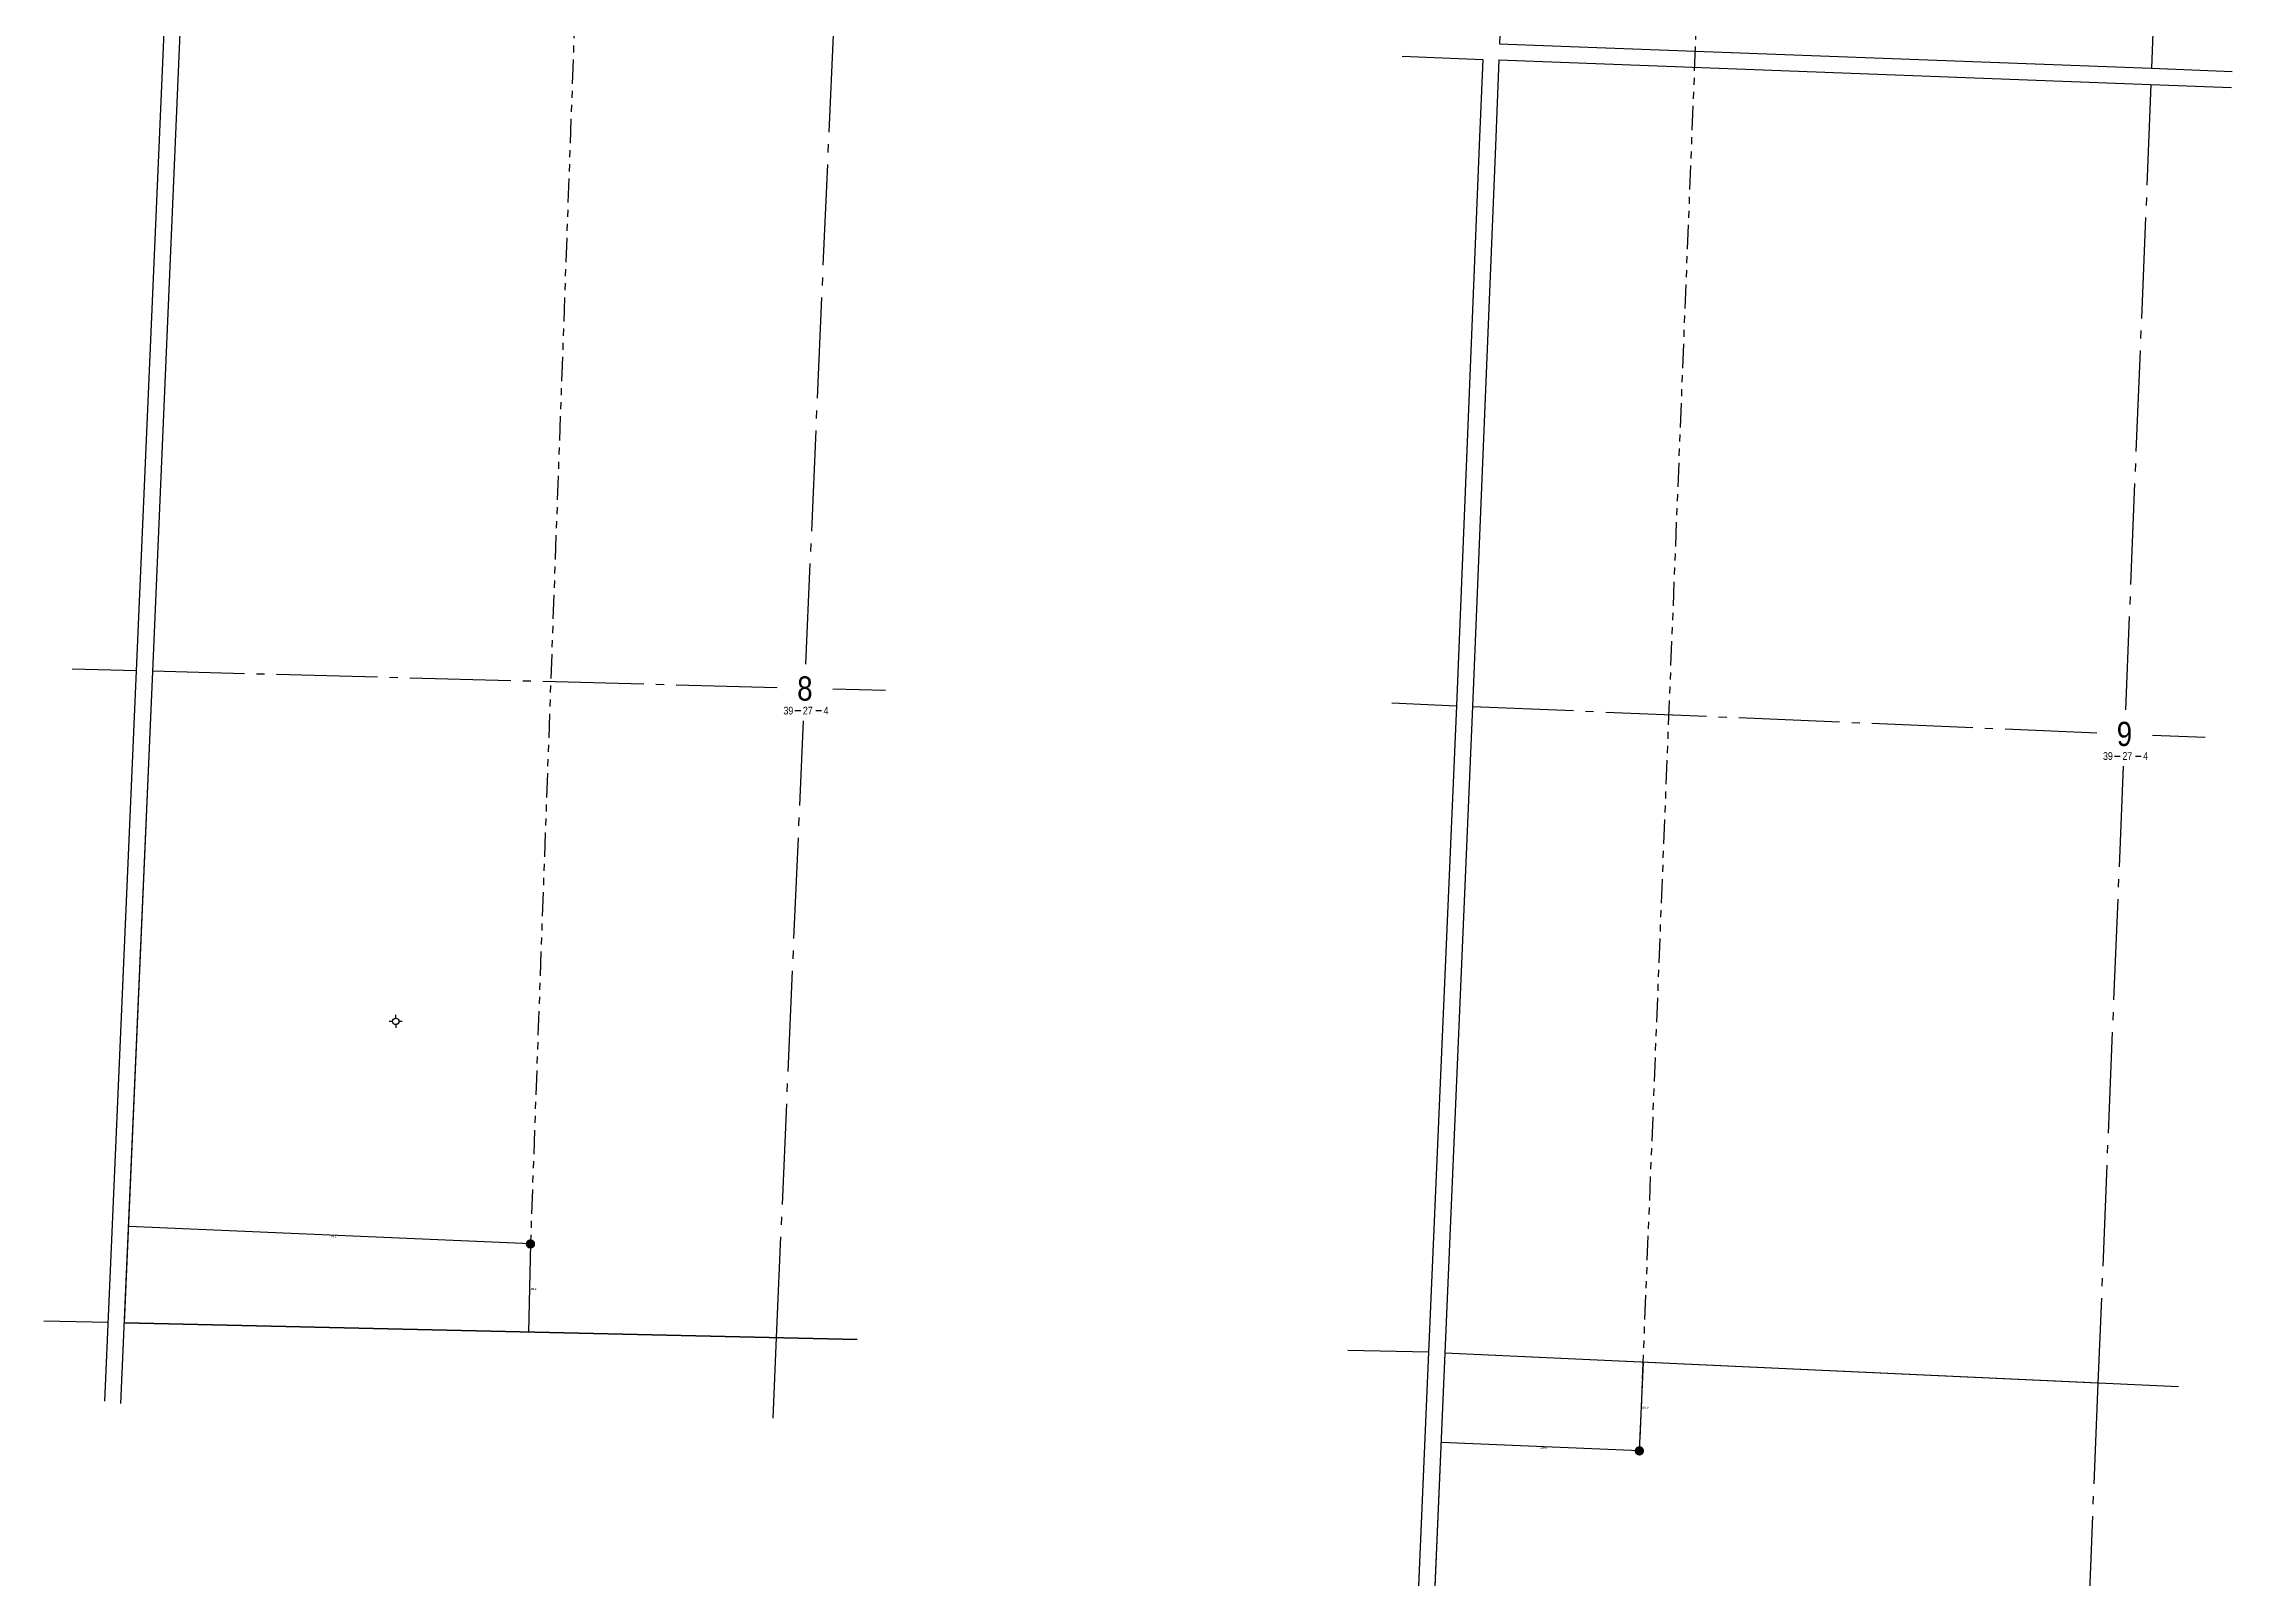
# Model space of a CAD drawing. Extents: x 300929 to 311962, y 5794822 to 5810027.
# Drawn here: x 304545 to 307256, y 5801525 to 5803426 of the extents above; entities that cross this region are included whole.
import ezdxf
from ezdxf.enums import TextEntityAlignment as Align

# ---------------------------------------------------------------- set-up
doc = ezdxf.new("R2010")
doc.units = 0
doc.header["$LTSCALE"] = 5
doc.linetypes.add('foc-DRILLPATH', pattern=[14.75, 6, -1.75, 1.75, -1.75, 1.75, -1.75])
doc.linetypes.add('foc-QUARTERLINE', pattern=[33, 25, -3, 2, -3])
for name, color, linetype in [('10', 1, 'Continuous'), ('9', 3, 'Continuous'), ('F-WS-S', 8, 'Continuous'), ('L-MON', 1, 'Continuous'), ('L-QSEC', 8, 'foc-QUARTERLINE'), ('L-SEC', 7, 'Continuous'), ('L-SECLBL', 7, 'Continuous'), ('P-PDRILLPATH', 12, 'foc-DRILLPATH')]:
    doc.layers.add(name, color=color, linetype=linetype)
for name, color, linetype, plot in [('L-SEC-HB', 6, 'Continuous', False), ('P-Drill-Offset', 7, 'Continuous', False), ('Z-DRILL-POINT', 7, 'Continuous', False)]:
    doc.layers.add(name, color=color, linetype=linetype, plot=plot)
doc.styles.add('80L', font='ARIALN.TTF', dxfattribs={"height": 10})
doc.styles.add('SIMPLEX', font='ARIALN.TTF')

# ---------------------------------------------------------------- blocks, each defined once
blk = doc.blocks.new('L-SECLBL')
at = {"layer": '9', "color": 7}
for p, q in [((-5.1, -27.8), (-12.3, -27.8)), ((20.7, -27.8), (13.5, -27.8))]:
    blk.add_line(p, q, dxfattribs=at)
at = {"layer": '10', "color": 2, "style": 'SIMPLEX'}
blk.add_attdef('SEC', text='', height=30, dxfattribs=at).set_placement((0, 0), align=Align.MIDDLE)
at = {"layer": '10', "color": 5, "style": '80L'}
blk.add_attdef('TWP', text='', height=9.5, dxfattribs=at).set_placement((-14.4, -27.4), align=Align.MIDDLE_RIGHT)
blk.add_attdef('RGE', text='', height=9.5, dxfattribs=at).set_placement((3.6, -27.4), align=Align.MIDDLE_CENTER)
blk.add_attdef('MER', text='', height=9.5, dxfattribs=at).set_placement((23.2, -27.4), align=Align.MIDDLE_LEFT)
blk = doc.blocks.new('GABD')
for p, q in [((-0.81, 0), (-1.62, 0)), ((0, 0.81), (0, 1.62)), ((1.62, 0), (0.81, 0)), ((0, -0.81), (0, -1.62))]:
    blk.add_line(p, q)
blk.add_circle((0, 0), 0.8)
blk = doc.blocks.new('plbh')
at = {"layer": 'L-MON'}
h = blk.add_hatch(color=255, dxfattribs=at)
h.dxf.hatch_style = 1
edge = h.paths.add_edge_path()
edge.add_arc((0, 0), 1.16, 0, 360)
h = blk.add_hatch(color=256, dxfattribs=at)
h.dxf.hatch_style = 1
h.paths.add_polyline_path([(-0.96, 0, 1), (0.96, 0, 1)])
h.paths.add_polyline_path([(0.91, 0, -1), (-0.91, 0, -1)], flags=16)
h.paths.add_polyline_path([(0.45, 0, -1), (-0.45, 0, -1)], flags=0)
h = blk.add_hatch(color=256, dxfattribs=at)
h.dxf.hatch_style = 1
h.paths.add_polyline_path([(-0.45, 0, 1), (0.45, 0, 1)])
h.paths.add_polyline_path([(0.4, 0, -1), (-0.4, 0, -1)], flags=16)
at = {"layer": 'L-MON', "color": 240}
for radius in [0.96, 0.91, 0.45, 0.4]:
    blk.add_circle((0, 0), radius, dxfattribs=at)

msp = doc.modelspace()

# ---------------------------------------------------------------- linework, layer by layer
at = {"layer": 'L-QSEC'}
for p, q in [((307183.874, 5804151.561), (307155.742, 5803395.856)), ((305489.038, 5802657.261), (305523.043, 5803437.266)), ((307154.994, 5803375.755), (307123.376, 5802600.979)), ((304660.04, 5802649.15), (304580.193, 5802651.259)), ((305453.236, 5802628.198), (304680.151, 5802648.619)), ((305587.689, 5802624.647), (305522.49, 5802626.369)), ((306214.915, 5802609.344), (306294.721, 5802605.971)), ((306314.818, 5802605.122), (307087.755, 5802572.456)), ((305452.662, 5801822.884), (305485.989, 5802587.334)), ((307156.972, 5802569.531), (307222.056, 5802566.78)), ((307120.522, 5802531.043), (307089.318, 5801766.418)), ((305448.307, 5801722.985), (305452.662, 5801822.884)), ((307089.318, 5801766.418), (307057.968, 5800998.211))]:
    msp.add_line(p, q, dxfattribs=at)
at = {"layer": 'L-SEC'}
for p, q in [((306403.901, 5805002.179), (306348.174, 5803426.295)), ((306227.439, 5803410.716), (306327.361, 5803406.95)), ((306348.174, 5803426.295), (306424.346, 5803423.424)), ((306424.346, 5803423.424), (307155.76, 5803395.856)), ((306347.463, 5803406.192), (306423.588, 5803403.323)), ((306423.588, 5803403.323), (307154.994, 5803375.755)), ((307155.76, 5803395.856), (307255.661, 5803392.003)), ((307154.994, 5803375.755), (307254.913, 5803371.901)), ((306294.721, 5802605.971), (306260.315, 5801804.67)), ((306314.819, 5802605.13), (306280.41, 5801803.743)), ((306260.315, 5801804.67), (306160.348, 5801806.924)), ((306260.315, 5801804.67), (306221.623, 5800903.524)), ((306280.41, 5801803.743), (306241.808, 5800904.704)), ((307189.204, 5801761.809), (306280.41, 5801803.743))]:
    msp.add_line(p, q, dxfattribs=at)
for points in [[(306327.361, 5803406.95), (306323.032, 5803300.716), (306294.721, 5802605.971)], [(306347.463, 5803406.192), (306343.131, 5803299.897), (306314.819, 5802605.13)]]:
    msp.add_lwpolyline(points, dxfattribs=at)
at = {"layer": 'L-SEC-HB', "flags": 128}
for points in [[(304645.009, 5801841.097), (304680.137, 5802648.282)], [(304645.009, 5801841.097), (305552.63, 5801820.629)], [(306280.41, 5801803.743), (306246.007, 5801002.498)], [(307089.318, 5801766.418), (306280.41, 5801803.743)]]:
    msp.add_lwpolyline(points, dxfattribs=at)
at = {"layer": 'L-SECLBL'}
for p, q in [((304660.04, 5802649.15), (304695.234, 5803469.658)), ((304680.137, 5802648.282), (304715.334, 5803468.871)), ((304620.654, 5801744.116), (304660.04, 5802649.15)), ((304640.662, 5801741.199), (304680.137, 5802648.282)), ((304624.894, 5801841.551), (304545.041, 5801843.352)), ((305552.63, 5801820.629), (304645.009, 5801841.097))]:
    msp.add_line(p, q, dxfattribs=at)
at = {"layer": 'P-Drill-Offset'}
for p, q in [((305147.82, 5801938.94), (304650.209, 5801960.595)), ((305147.82, 5801938.94), (305145.359, 5801829.814)), ((306521.361, 5801682.515), (306526.431, 5801792.391)), ((306521.361, 5801682.515), (306275.658, 5801693.065))]:
    msp.add_line(p, q, dxfattribs=at)
at = {"layer": 'P-PDRILLPATH'}
for points in [[(305537.359, 5805778.482), (305272.43, 5805396.75), (305147.82, 5801938.94)], [(305547.347, 5805778.01), (306620.61, 5805487.84), (306660.91, 5805191.46), (306521.361, 5801682.515)]]:
    msp.add_lwpolyline(points, dxfattribs=at)

# ---------------------------------------------------------------- block references
at = {"layer": 'F-WS-S', "xscale": 4.99964605000001, "yscale": 4.99964605000001, "zscale": 4.99964605000001}
msp.add_blockref('GABD', (304980.987, 5802214.761), dxfattribs=at)
at = {"layer": 'L-MON', "xscale": 5.000000000000017, "yscale": 5.000000000000017, "zscale": 5.000000000000017}
for p in [(305147.82, 5801938.94), (306521.361, 5801682.515)]:
    msp.add_blockref('plbh', p, dxfattribs=at)
at = {"layer": 'L-SECLBL', "color": 6, "xscale": 0.99992921, "yscale": 0.99992921, "zscale": 0.99992921}
for p, values in [((305487.731, 5802627.287), {'SEC': '8', 'TWP': '39', 'RGE': '27', 'MER': '4'}), ((307122.152, 5802571.002), {'SEC': '9', 'TWP': '39', 'RGE': '27', 'MER': '4'})]:
    msp.add_blockref('L-SECLBL', p, dxfattribs=at).add_auto_attribs(values)

# ---------------------------------------------------------------- texts
at = {"layer": 'P-Drill-Offset', "char_height": 2.49982, "attachment_point": 1, "style": '80L'}
for s, insert in [('{\\C1;498.1}', (304899.015, 5801949.768)), ('{\\C1;109.2}', (305146.59, 5801884.377)), ('{\\C1;110.0}', (306523.896, 5801737.453)), ('{\\C1;246.0}', (306398.509, 5801687.79))]:
    msp.add_mtext(s, dxfattribs=dict(at, insert=insert))
at = {"layer": 'Z-DRILL-POINT', "style": '80L'}
for s, p in [('B3', (305147.82, 5801938.94)), ('C4', (306521.361, 5801682.515))]:
    msp.add_text(s, height=1.9999, dxfattribs=at).set_placement(p)

doc.saveas('drawing.dxf')
